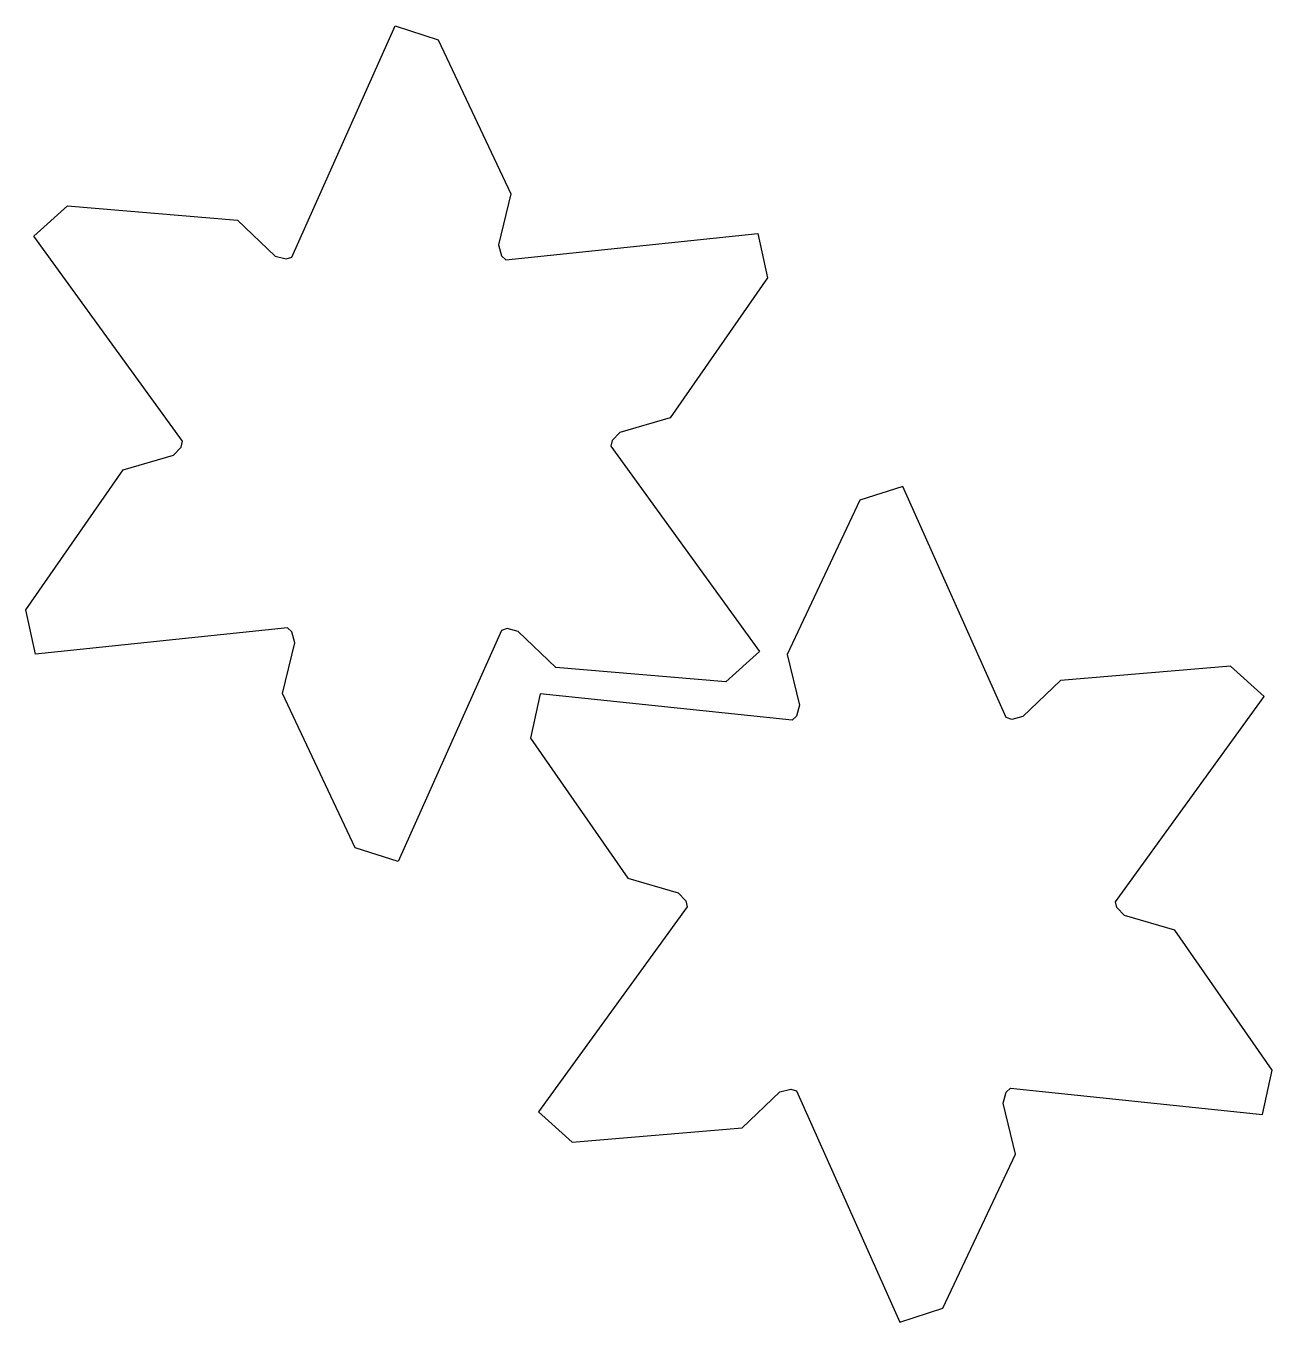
# Model space of a CAD drawing. Header units: centimetres. Extents: x -10.4 to 10.4, y -10.8 to 10.8.
import ezdxf

# ---------------------------------------------------------------- set-up
doc = ezdxf.new("R2010")
doc.units = ezdxf.units.CM
doc.header["$MEASUREMENT"] = 0
doc.layers.add('Camada 1', color=7, linetype='Continuous')

msp = doc.modelspace()

# ---------------------------------------------------------------- linework, layer by layer
at = {"layer": 'Camada 1'}
for points in [[(-2.45885, 6.976), (-2.45885, 6.976), (-2.51029, 7.156), (-2.51029, 7.156), (-2.51029, 7.156), (-2.51029, 7.156), (-2.30457, 8.00449), (-2.30457, 8.00449), (-2.30457, 8.00449), (-2.30457, 8.00449), (-3.51306, 10.57574), (-3.51306, 10.57574), (-3.51306, 10.57574), (-3.51306, 10.57574), (-4.23304, 10.80714), (-4.23304, 10.80714), (-4.23304, 10.80714), (-4.23304, 10.80714), (-5.95574, 6.95029), (-5.95574, 6.95029), (-5.95574, 6.95029), (-5.95574, 6.95029), (-6.04972, 6.92174), (-6.04972, 6.92174), (-6.04972, 6.92174), (-6.04972, 6.92174), (-6.23131, 6.96722), (-6.23131, 6.96722), (-6.23131, 6.96722), (-6.23131, 6.96722), (-6.86329, 7.5696), (-6.86329, 7.5696), (-6.86329, 7.5696), (-6.86329, 7.5696), (-9.69428, 7.80865), (-9.69428, 7.80865), (-9.69428, 7.80865), (-9.69428, 7.80865), (-10.25467, 7.30086), (-10.25467, 7.30086), (-10.25467, 7.30086), (-10.25467, 7.30086), (-7.77589, 3.88051), (-7.77589, 3.88051), (-7.77589, 3.88051), (-7.77589, 3.88051), (-7.79817, 3.78484), (-7.79817, 3.78484), (-7.79817, 3.78484), (-7.79817, 3.78484), (-7.92835, 3.65032), (-7.92835, 3.65032), (-7.92835, 3.65032), (-7.92835, 3.65032), (-8.76602, 3.40421), (-8.76602, 3.40421), (-8.76602, 3.40421), (-8.76602, 3.40421), (-10.38852, 1.07201), (-10.38852, 1.07201), (-10.38852, 1.07201), (-10.38852, 1.07201), (-10.22898, 0.33282), (-10.22898, 0.33282), (-10.22898, 0.33282), (-10.22898, 0.33282), (-6.02747, 0.7693), (-6.02747, 0.7693), (-6.02747, 0.7693), (-6.02747, 0.7693), (-5.95574, 0.7022), (-5.95574, 0.7022), (-5.95574, 0.7022), (-5.95574, 0.7022), (-5.90436, 0.52218), (-5.90436, 0.52218), (-5.90436, 0.52218), (-5.90436, 0.52218), (-6.11002, -0.32628), (-6.11002, -0.32628), (-6.11002, -0.32628), (-6.11002, -0.32628), (-4.90156, -2.89753), (-4.90156, -2.89753), (-4.90156, -2.89753), (-4.90156, -2.89753), (-4.18163, -3.12899), (-4.18163, -3.12899), (-4.18163, -3.12899), (-4.18163, -3.12899), (-2.45885, 0.7279), (-2.45885, 0.7279), (-2.45885, 0.7279), (-2.45885, 0.7279), (-2.3649, 0.75644), (-2.3649, 0.75644), (-2.3649, 0.75644), (-2.3649, 0.75644), (-2.18329, 0.71099), (-2.18329, 0.71099), (-2.18329, 0.71099), (-2.18329, 0.71099), (-1.55133, 0.10861), (-1.55133, 0.10861), (-1.55133, 0.10861), (-1.55133, 0.10861), (1.27966, -0.13047), (1.27966, -0.13047), (1.27966, -0.13047), (1.27966, -0.13047), (1.84007, 0.37732), (1.84007, 0.37732), (1.84007, 0.37732), (1.84007, 0.37732), (-0.63873, 3.7977), (-0.63873, 3.7977), (-0.63873, 3.7977), (-0.63873, 3.7977), (-0.61645, 3.89334), (-0.61645, 3.89334), (-0.61645, 3.89334), (-0.61645, 3.89334), (-0.48628, 4.02788), (-0.48628, 4.02788), (-0.48628, 4.02788), (-0.48628, 4.02788), (0.35139, 4.274), (0.35139, 4.274), (0.35139, 4.274), (0.35139, 4.274), (1.97387, 6.60617), (1.97387, 6.60617), (1.97387, 6.60617), (1.97387, 6.60617), (1.81435, 7.34539), (1.81435, 7.34539), (1.81435, 7.34539), (1.81435, 7.34539), (-2.38715, 6.90891), (-2.38715, 6.90891), (-2.38715, 6.90891), (-2.38715, 6.90891), (-2.45885, 6.976), (-2.45885, 6.976)], [(2.45888, -0.70218), (2.45888, -0.70218), (2.51034, -0.52215), (2.51034, -0.52215), (2.51034, -0.52215), (2.51034, -0.52215), (2.30463, 0.32634), (2.30463, 0.32634), (2.30463, 0.32634), (2.30463, 0.32634), (3.51308, 2.89758), (3.51308, 2.89758), (3.51308, 2.89758), (3.51308, 2.89758), (4.23307, 3.12899), (4.23307, 3.12899), (4.23307, 3.12899), (4.23307, 3.12899), (5.95577, -0.72787), (5.95577, -0.72787), (5.95577, -0.72787), (5.95577, -0.72787), (6.04975, -0.75642), (6.04975, -0.75642), (6.04975, -0.75642), (6.04975, -0.75642), (6.23133, -0.71094), (6.23133, -0.71094), (6.23133, -0.71094), (6.23133, -0.71094), (6.86332, -0.10858), (6.86332, -0.10858), (6.86332, -0.10858), (6.86332, -0.10858), (9.69431, 0.13049), (9.69431, 0.13049), (9.69431, 0.13049), (9.69431, 0.13049), (10.25469, -0.3773), (10.25469, -0.3773), (10.25469, -0.3773), (10.25469, -0.3773), (7.77589, -3.79764), (7.77589, -3.79764), (7.77589, -3.79764), (7.77589, -3.79764), (7.79817, -3.89329), (7.79817, -3.89329), (7.79817, -3.89329), (7.79817, -3.89329), (7.92837, -4.02783), (7.92837, -4.02783), (7.92837, -4.02783), (7.92837, -4.02783), (8.76602, -4.27395), (8.76602, -4.27395), (8.76602, -4.27395), (8.76602, -4.27395), (10.38852, -6.60617), (10.38852, -6.60617), (10.38852, -6.60617), (10.38852, -6.60617), (10.229, -7.34534), (10.229, -7.34534), (10.229, -7.34534), (10.229, -7.34534), (6.02747, -6.90885), (6.02747, -6.90885), (6.02747, -6.90885), (6.02747, -6.90885), (5.95577, -6.97595), (5.95577, -6.97595), (5.95577, -6.97595), (5.95577, -6.97595), (5.90439, -7.15597), (5.90439, -7.15597), (5.90439, -7.15597), (5.90439, -7.15597), (6.11005, -8.00444), (6.11005, -8.00444), (6.11005, -8.00444), (6.11005, -8.00444), (4.90159, -10.57569), (4.90159, -10.57569), (4.90159, -10.57569), (4.90159, -10.57569), (4.18166, -10.80714), (4.18166, -10.80714), (4.18166, -10.80714), (4.18166, -10.80714), (2.45888, -6.95026), (2.45888, -6.95026), (2.45888, -6.95026), (2.45888, -6.95026), (2.36493, -6.92168), (2.36493, -6.92168), (2.36493, -6.92168), (2.36493, -6.92168), (2.18334, -6.96717), (2.18334, -6.96717), (2.18334, -6.96717), (2.18334, -6.96717), (1.55136, -7.56957), (1.55136, -7.56957), (1.55136, -7.56957), (1.55136, -7.56957), (-1.27963, -7.80862), (-1.27963, -7.80862), (-1.27963, -7.80862), (-1.27963, -7.80862), (-1.84002, -7.30083), (-1.84002, -7.30083), (-1.84002, -7.30083), (-1.84002, -7.30083), (0.63876, -3.88046), (0.63876, -3.88046), (0.63876, -3.88046), (0.63876, -3.88046), (0.61651, -3.78481), (0.61651, -3.78481), (0.61651, -3.78481), (0.61651, -3.78481), (0.48633, -3.65027), (0.48633, -3.65027), (0.48633, -3.65027), (0.48633, -3.65027), (-0.35137, -3.40416), (-0.35137, -3.40416), (-0.35137, -3.40416), (-0.35137, -3.40416), (-1.97387, -1.07201), (-1.97387, -1.07201), (-1.97387, -1.07201), (-1.97387, -1.07201), (-1.81433, -0.33277), (-1.81433, -0.33277), (-1.81433, -0.33277), (-1.81433, -0.33277), (2.38718, -0.76925), (2.38718, -0.76925), (2.38718, -0.76925), (2.38718, -0.76925), (2.45888, -0.70218), (2.45888, -0.70218)]]:
    msp.add_open_spline(points, degree=3, knots=[0, 0, 0, 0, 0.02702703, 0.02702703, 0.02702703, 0.02702703, 0.05405405, 0.05405405, 0.05405405, 0.05405405, 0.08108108, 0.08108108, 0.08108108, 0.08108108, 0.10810811, 0.10810811, 0.10810811, 0.10810811, 0.13513514, 0.13513514, 0.13513514, 0.13513514, 0.16216216, 0.16216216, 0.16216216, 0.16216216, 0.18918919, 0.18918919, 0.18918919, 0.18918919, 0.21621622, 0.21621622, 0.21621622, 0.21621622, 0.24324324, 0.24324324, 0.24324324, 0.24324324, 0.27027027, 0.27027027, 0.27027027, 0.27027027, 0.2972973, 0.2972973, 0.2972973, 0.2972973, 0.32432432, 0.32432432, 0.32432432, 0.32432432, 0.35135135, 0.35135135, 0.35135135, 0.35135135, 0.37837838, 0.37837838, 0.37837838, 0.37837838, 0.40540541, 0.40540541, 0.40540541, 0.40540541, 0.43243243, 0.43243243, 0.43243243, 0.43243243, 0.45945946, 0.45945946, 0.45945946, 0.45945946, 0.48648649, 0.48648649, 0.48648649, 0.48648649, 0.51351351, 0.51351351, 0.51351351, 0.51351351, 0.54054054, 0.54054054, 0.54054054, 0.54054054, 0.56756757, 0.56756757, 0.56756757, 0.56756757, 0.59459459, 0.59459459, 0.59459459, 0.59459459, 0.62162162, 0.62162162, 0.62162162, 0.62162162, 0.64864865, 0.64864865, 0.64864865, 0.64864865, 0.67567568, 0.67567568, 0.67567568, 0.67567568, 0.7027027, 0.7027027, 0.7027027, 0.7027027, 0.72972973, 0.72972973, 0.72972973, 0.72972973, 0.75675676, 0.75675676, 0.75675676, 0.75675676, 0.78378378, 0.78378378, 0.78378378, 0.78378378, 0.81081081, 0.81081081, 0.81081081, 0.81081081, 0.83783784, 0.83783784, 0.83783784, 0.83783784, 0.86486486, 0.86486486, 0.86486486, 0.86486486, 0.89189189, 0.89189189, 0.89189189, 0.89189189, 0.91891892, 0.91891892, 0.91891892, 0.91891892, 0.94594595, 0.94594595, 0.94594595, 0.94594595, 1, 1, 1, 1], dxfattribs=at)

doc.saveas('drawing.dxf')
